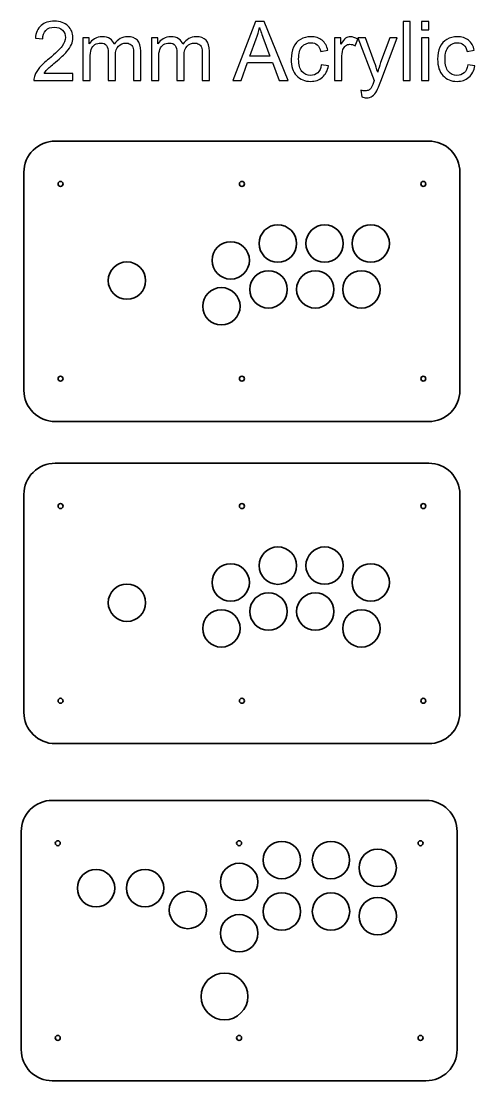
# Model space of a CAD drawing. Header units: millimetres. Extents: x 309 to 2032, y -1033 to 271.
# Drawn here: x 1741 to 2032, y -409 to 271 of the extents above; entities that cross this region are included whole.
import ezdxf

# ---------------------------------------------------------------- set-up
doc = ezdxf.new("R2010")
doc.units = ezdxf.units.MM
doc.header["$MEASUREMENT"] = 0
doc.layers.add('Layer 1', color=7, linetype='Continuous')

msp = doc.modelspace()

# ---------------------------------------------------------------- linework, layer by layer
at = {"layer": 'Layer 1', "color": 250, "lineweight": 35}
for centre, major_axis, ratio in [((1905.7622, 128.3864), (0, 12), 1), ((1935.8005, 128.3989), (0, 12), 1), ((1965.4344, 128.3864), (0, 12), 1), ((1875.4928, 117.5696), (0, 12), 1), ((1808.8022, 104.597), (0, 12.0001), 0.99999167), ((1899.7622, 98.9265), (0, 12), 1), ((1929.8006, 98.9265), (0, 12), 1), ((1959.4344, 98.9265), (0, 12), 1), ((1869.4928, 88.1097), (0, 12), 1), ((1905.7622, -78.3677), (0, 12), 1), ((1935.8005, -78.3552), (0, 12), 1), ((1875.4928, -89.1845), (0, 12), 1), ((1965.4344, -89.1845), (0, 12), 1), ((1808.8022, -102.1571), (0, 12.0001), 0.99999167), ((1899.7622, -107.8276), (0, 12), 1), ((1929.8006, -107.8276), (0, 12), 1), ((1869.4928, -118.6444), (0, 12), 1), ((1959.4344, -118.6444), (0, 12), 1), ((1908.327, -267.3339), (0, 12.0001), 0.99999167), ((1939.8769, -267.3464), (0, 12.0001), 0.99999167), ((1969.877, -272.3465), (0, 12.0001), 0.99999167), ((1880.8771, -281.3839), (0, 12.0001), 0.99999167), ((1789.0021, -285.3964), (0, 12.0001), 0.99999167), ((1820.452, -285.3715), (0, 12.0001), 0.99999167), ((1847.977, -299.4089), (0, 12.0001), 0.99999167), ((1908.327, -300.3464), (0, 12.0001), 0.99999167), ((1939.8895, -300.3715), (0, 12.0001), 0.99999167), ((1969.8895, -303.3714), (0, 12.0001), 0.99999167), ((1880.902, -314.3339), (0, 12.0001), 0.99999167), ((1871.4771, -354.9088), (0, 15), 1)]:
    msp.add_ellipse(centre, major_axis=major_axis, ratio=ratio, dxfattribs=at)
at = {"layer": 'Layer 1', "color": 250}
for points, knots in [([(1774.1812, 237.5008), (1774.1812, 237.5008), (1774.1812, 233.0558), (1774.1812, 233.0558), (1774.1812, 233.0558), (1749.0987, 233.0558), (1749.0987, 233.0558), (1749.0634, 234.1759), (1749.2486, 235.2518), (1749.6455, 236.2925), (1750.2893, 237.9947), (1751.3212, 239.6792), (1752.7411, 241.3284), (1754.161, 242.9777), (1756.1895, 244.8827), (1758.8265, 247.0434), (1762.9276, 250.4213), (1765.7145, 253.0936), (1767.1697, 255.0691), (1768.6338, 257.0447), (1769.3658, 258.9144), (1769.3658, 260.6783), (1769.3658, 262.5216), (1768.7043, 264.0738), (1767.3814, 265.3438), (1766.0585, 266.605), (1764.3299, 267.24), (1762.2044, 267.24), (1759.9554, 267.24), (1758.1563, 266.5697), (1756.8069, 265.2292), (1755.4575, 263.8974), (1754.7784, 262.0453), (1754.7608, 259.6729), (1754.7608, 259.6729), (1749.9983, 260.1491), (1749.9983, 260.1491), (1750.3246, 263.7122), (1751.5593, 266.4286), (1753.6936, 268.2983), (1755.8367, 270.168), (1758.7031, 271.1029), (1762.3102, 271.1029), (1765.9438, 271.1029), (1768.8278, 270.0975), (1770.9445, 268.0778), (1773.0699, 266.0582), (1774.1283, 263.5535), (1774.1283, 260.5725), (1774.1283, 259.0555), (1773.8196, 257.5651), (1773.1934, 256.101), (1772.5761, 254.6282), (1771.5442, 253.0848), (1770.1066, 251.462), (1768.6602, 249.848), (1766.2702, 247.6167), (1762.9364, 244.7945), (1760.1406, 242.4485), (1758.3415, 240.861), (1757.5477, 240.0232), (1756.754, 239.1853), (1756.1013, 238.3475), (1755.581, 237.5008), (1755.581, 237.5008), (1774.1812, 237.5008), (1774.1812, 237.5008)], [0, 0, 0, 0, 0.04545455, 0.04545455, 0.04545455, 0.09090909, 0.09090909, 0.09090909, 0.13636364, 0.13636364, 0.13636364, 0.18181818, 0.18181818, 0.18181818, 0.22727273, 0.22727273, 0.22727273, 0.27272727, 0.27272727, 0.27272727, 0.31818182, 0.31818182, 0.31818182, 0.36363636, 0.36363636, 0.36363636, 0.40909091, 0.40909091, 0.40909091, 0.45454545, 0.45454545, 0.45454545, 0.5, 0.5, 0.5, 0.54545455, 0.54545455, 0.54545455, 0.59090909, 0.59090909, 0.59090909, 0.63636364, 0.63636364, 0.63636364, 0.68181818, 0.68181818, 0.68181818, 0.72727273, 0.72727273, 0.72727273, 0.77272727, 0.77272727, 0.77272727, 0.81818182, 0.81818182, 0.81818182, 0.86363636, 0.86363636, 0.86363636, 0.90909091, 0.90909091, 0.90909091, 0.95454545, 0.95454545, 0.95454545, 1, 1, 1, 1]), ([(1876.8572, 233.0558), (1876.8572, 233.0558), (1891.3917, 270.9442), (1891.3917, 270.9442), (1891.3917, 270.9442), (1896.9038, 270.9442), (1896.9038, 270.9442), (1896.9038, 270.9442), (1912.3291, 233.0558), (1912.3291, 233.0558), (1912.3291, 233.0558), (1906.6229, 233.0558), (1906.6229, 233.0558), (1906.6229, 233.0558), (1902.2396, 244.5387), (1902.2396, 244.5387), (1902.2396, 244.5387), (1886.2852, 244.5387), (1886.2852, 244.5387), (1886.2852, 244.5387), (1882.1754, 233.0558), (1882.1754, 233.0558), (1882.1754, 233.0558), (1876.8572, 233.0558), (1876.8572, 233.0558)], [0, 0, 0, 0, 0.125, 0.125, 0.125, 0.25, 0.25, 0.25, 0.375, 0.375, 0.375, 0.5, 0.5, 0.5, 0.625, 0.625, 0.625, 0.75, 0.75, 0.75, 0.875, 0.875, 0.875, 1, 1, 1, 1]), ([(1887.7581, 248.6133), (1887.7581, 248.6133), (1900.6697, 248.6133), (1900.6697, 248.6133), (1900.6697, 248.6133), (1896.7186, 259.1173), (1896.7186, 259.1173), (1895.528, 262.3099), (1894.6284, 264.9469), (1894.0022, 267.0283), (1893.4819, 264.5589), (1892.7852, 262.1335), (1891.912, 259.7346), (1891.912, 259.7346), (1887.7581, 248.6133), (1887.7581, 248.6133)], [0, 0, 0, 0, 0.2, 0.2, 0.2, 0.4, 0.4, 0.4, 0.6, 0.6, 0.6, 0.8, 0.8, 0.8, 1, 1, 1, 1]), ([(1986.1566, 233.0558), (1986.1566, 233.0558), (1986.1566, 270.9442), (1986.1566, 270.9442), (1986.1566, 270.9442), (1990.8132, 270.9442), (1990.8132, 270.9442), (1990.8132, 270.9442), (1990.8132, 233.0558), (1990.8132, 233.0558), (1990.8132, 233.0558), (1986.1566, 233.0558), (1986.1566, 233.0558)], [0, 0, 0, 0, 0.25, 0.25, 0.25, 0.5, 0.5, 0.5, 0.75, 0.75, 0.75, 1, 1, 1, 1]), ([(1998.0187, 265.6525), (1998.0187, 265.6525), (1998.0187, 270.9442), (1998.0187, 270.9442), (1998.0187, 270.9442), (2002.6754, 270.9442), (2002.6754, 270.9442), (2002.6754, 270.9442), (2002.6754, 265.6525), (2002.6754, 265.6525), (2002.6754, 265.6525), (1998.0187, 265.6525), (1998.0187, 265.6525)], [0, 0, 0, 0, 0.25, 0.25, 0.25, 0.5, 0.5, 0.5, 0.75, 0.75, 0.75, 1, 1, 1, 1]), ([(1780.4871, 233.0558), (1780.4871, 233.0558), (1780.4871, 260.5196), (1780.4871, 260.5196), (1780.4871, 260.5196), (1784.6675, 260.5196), (1784.6675, 260.5196), (1784.6675, 260.5196), (1784.6675, 256.639), (1784.6675, 256.639), (1785.523, 257.9796), (1786.6695, 259.0644), (1788.0983, 259.8757), (1789.527, 260.696), (1791.1498, 261.1017), (1792.9754, 261.1017), (1795.0039, 261.1017), (1796.6708, 260.6783), (1797.9673, 259.8405), (1799.2637, 258.9938), (1800.1809, 257.8208), (1800.7101, 256.3039), (1802.8973, 259.5053), (1805.7284, 261.1017), (1809.2209, 261.1017), (1811.9549, 261.1017), (1814.0627, 260.352), (1815.5268, 258.8439), (1816.9996, 257.3357), (1817.7405, 255.0162), (1817.7405, 251.8853), (1817.7405, 251.8853), (1817.7405, 233.0558), (1817.7405, 233.0558), (1817.7405, 233.0558), (1813.0838, 233.0558), (1813.0838, 233.0558), (1813.0838, 233.0558), (1813.0838, 250.3419), (1813.0838, 250.3419), (1813.0838, 252.194), (1812.925, 253.5346), (1812.6252, 254.3548), (1812.3253, 255.175), (1811.7785, 255.8276), (1810.9759, 256.3303), (1810.1822, 256.833), (1809.2473, 257.08), (1808.1802, 257.08), (1806.2399, 257.08), (1804.6348, 256.4362), (1803.3559, 255.1573), (1802.0771, 253.8697), (1801.4421, 251.8148), (1801.4421, 248.9925), (1801.4421, 248.9925), (1801.4421, 233.0558), (1801.4421, 233.0558), (1801.4421, 233.0558), (1796.7854, 233.0558), (1796.7854, 233.0558), (1796.7854, 233.0558), (1796.7854, 250.8799), (1796.7854, 250.8799), (1796.7854, 252.9437), (1796.4062, 254.4959), (1795.6477, 255.5278), (1794.8893, 256.5596), (1793.6457, 257.08), (1791.9259, 257.08), (1790.6206, 257.08), (1789.4124, 256.736), (1788.3011, 256.0481), (1787.1899, 255.3602), (1786.3873, 254.3548), (1785.8846, 253.023), (1785.3907, 251.7001), (1785.1438, 249.7863), (1785.1438, 247.2904), (1785.1438, 247.2904), (1785.1438, 233.0558), (1785.1438, 233.0558), (1785.1438, 233.0558), (1780.4871, 233.0558), (1780.4871, 233.0558)], [0, 0, 0, 0, 0.03571429, 0.03571429, 0.03571429, 0.07142857, 0.07142857, 0.07142857, 0.10714286, 0.10714286, 0.10714286, 0.14285714, 0.14285714, 0.14285714, 0.17857143, 0.17857143, 0.17857143, 0.21428571, 0.21428571, 0.21428571, 0.25, 0.25, 0.25, 0.28571429, 0.28571429, 0.28571429, 0.32142857, 0.32142857, 0.32142857, 0.35714286, 0.35714286, 0.35714286, 0.39285714, 0.39285714, 0.39285714, 0.42857143, 0.42857143, 0.42857143, 0.46428571, 0.46428571, 0.46428571, 0.5, 0.5, 0.5, 0.53571429, 0.53571429, 0.53571429, 0.57142857, 0.57142857, 0.57142857, 0.60714286, 0.60714286, 0.60714286, 0.64285714, 0.64285714, 0.64285714, 0.67857143, 0.67857143, 0.67857143, 0.71428571, 0.71428571, 0.71428571, 0.75, 0.75, 0.75, 0.78571429, 0.78571429, 0.78571429, 0.82142857, 0.82142857, 0.82142857, 0.85714286, 0.85714286, 0.85714286, 0.89285714, 0.89285714, 0.89285714, 0.92857143, 0.92857143, 0.92857143, 0.96428571, 0.96428571, 0.96428571, 1, 1, 1, 1]), ([(1824.5667, 233.0558), (1824.5667, 233.0558), (1824.5667, 260.5196), (1824.5667, 260.5196), (1824.5667, 260.5196), (1828.7471, 260.5196), (1828.7471, 260.5196), (1828.7471, 260.5196), (1828.7471, 256.639), (1828.7471, 256.639), (1829.6026, 257.9796), (1830.7491, 259.0644), (1832.1779, 259.8757), (1833.6066, 260.696), (1835.2294, 261.1017), (1837.055, 261.1017), (1839.0835, 261.1017), (1840.7504, 260.6783), (1842.0469, 259.8405), (1843.3433, 258.9938), (1844.2605, 257.8208), (1844.7897, 256.3039), (1846.9769, 259.5053), (1849.808, 261.1017), (1853.3005, 261.1017), (1856.0345, 261.1017), (1858.1423, 260.352), (1859.6064, 258.8439), (1861.0792, 257.3357), (1861.8201, 255.0162), (1861.8201, 251.8853), (1861.8201, 251.8853), (1861.8201, 233.0558), (1861.8201, 233.0558), (1861.8201, 233.0558), (1857.1634, 233.0558), (1857.1634, 233.0558), (1857.1634, 233.0558), (1857.1634, 250.3419), (1857.1634, 250.3419), (1857.1634, 252.194), (1857.0046, 253.5346), (1856.7048, 254.3548), (1856.4049, 255.175), (1855.8581, 255.8276), (1855.0555, 256.3303), (1854.2618, 256.833), (1853.3269, 257.08), (1852.2598, 257.08), (1850.3195, 257.08), (1848.7144, 256.4362), (1847.4355, 255.1573), (1846.1567, 253.8697), (1845.5217, 251.8148), (1845.5217, 248.9925), (1845.5217, 248.9925), (1845.5217, 233.0558), (1845.5217, 233.0558), (1845.5217, 233.0558), (1840.865, 233.0558), (1840.865, 233.0558), (1840.865, 233.0558), (1840.865, 250.8799), (1840.865, 250.8799), (1840.865, 252.9437), (1840.4858, 254.4959), (1839.7273, 255.5278), (1838.9689, 256.5596), (1837.7253, 257.08), (1836.0055, 257.08), (1834.7002, 257.08), (1833.492, 256.736), (1832.3807, 256.0481), (1831.2695, 255.3602), (1830.4669, 254.3548), (1829.9642, 253.023), (1829.4703, 251.7001), (1829.2234, 249.7863), (1829.2234, 247.2904), (1829.2234, 247.2904), (1829.2234, 233.0558), (1829.2234, 233.0558), (1829.2234, 233.0558), (1824.5667, 233.0558), (1824.5667, 233.0558)], [0, 0, 0, 0, 0.03571429, 0.03571429, 0.03571429, 0.07142857, 0.07142857, 0.07142857, 0.10714286, 0.10714286, 0.10714286, 0.14285714, 0.14285714, 0.14285714, 0.17857143, 0.17857143, 0.17857143, 0.21428571, 0.21428571, 0.21428571, 0.25, 0.25, 0.25, 0.28571429, 0.28571429, 0.28571429, 0.32142857, 0.32142857, 0.32142857, 0.35714286, 0.35714286, 0.35714286, 0.39285714, 0.39285714, 0.39285714, 0.42857143, 0.42857143, 0.42857143, 0.46428571, 0.46428571, 0.46428571, 0.5, 0.5, 0.5, 0.53571429, 0.53571429, 0.53571429, 0.57142857, 0.57142857, 0.57142857, 0.60714286, 0.60714286, 0.60714286, 0.64285714, 0.64285714, 0.64285714, 0.67857143, 0.67857143, 0.67857143, 0.71428571, 0.71428571, 0.71428571, 0.75, 0.75, 0.75, 0.78571429, 0.78571429, 0.78571429, 0.82142857, 0.82142857, 0.82142857, 0.85714286, 0.85714286, 0.85714286, 0.89285714, 0.89285714, 0.89285714, 0.92857143, 0.92857143, 0.92857143, 0.96428571, 0.96428571, 0.96428571, 1, 1, 1, 1]), ([(1933.6633, 243.11), (1933.6633, 243.11), (1938.2141, 242.475), (1938.2141, 242.475), (1937.7114, 239.3441), (1936.4414, 236.9011), (1934.3865, 235.1284), (1932.3315, 233.3557), (1929.8003, 232.4737), (1926.8106, 232.4737), (1923.0623, 232.4737), (1920.046, 233.6996), (1917.7706, 236.1514), (1915.4864, 238.6032), (1914.3487, 242.1134), (1914.3487, 246.6818), (1914.3487, 249.6452), (1914.8426, 252.2293), (1915.8215, 254.4518), (1916.8005, 256.6655), (1918.291, 258.3323), (1920.3018, 259.4348), (1922.3038, 260.546), (1924.4822, 261.1017), (1926.8458, 261.1017), (1929.818, 261.1017), (1932.261, 260.352), (1934.1483, 258.8439), (1936.0445, 257.3357), (1937.2616, 255.1926), (1937.7908, 252.4233), (1937.7908, 252.4233), (1933.2928, 251.7354), (1933.2928, 251.7354), (1932.8607, 253.5787), (1932.1022, 254.9633), (1930.9998, 255.8982), (1929.9062, 256.8242), (1928.5833, 257.2916), (1927.031, 257.2916), (1924.6851, 257.2916), (1922.7801, 256.4538), (1921.3072, 254.7781), (1919.8432, 253.0936), (1919.1112, 250.4478), (1919.1112, 246.8141), (1919.1112, 243.1276), (1919.8167, 240.4553), (1921.2278, 238.7884), (1922.6478, 237.1216), (1924.491, 236.2837), (1926.7576, 236.2837), (1928.5921, 236.2837), (1930.1178, 236.8393), (1931.3349, 237.9594), (1932.5608, 239.0707), (1933.3369, 240.7905), (1933.6633, 243.11)], [0, 0, 0, 0, 0.05263158, 0.05263158, 0.05263158, 0.10526316, 0.10526316, 0.10526316, 0.15789474, 0.15789474, 0.15789474, 0.21052632, 0.21052632, 0.21052632, 0.26315789, 0.26315789, 0.26315789, 0.31578947, 0.31578947, 0.31578947, 0.36842105, 0.36842105, 0.36842105, 0.42105263, 0.42105263, 0.42105263, 0.47368421, 0.47368421, 0.47368421, 0.52631579, 0.52631579, 0.52631579, 0.57894737, 0.57894737, 0.57894737, 0.63157895, 0.63157895, 0.63157895, 0.68421053, 0.68421053, 0.68421053, 0.73684211, 0.73684211, 0.73684211, 0.78947368, 0.78947368, 0.78947368, 0.84210526, 0.84210526, 0.84210526, 0.89473684, 0.89473684, 0.89473684, 0.94736842, 0.94736842, 0.94736842, 1, 1, 1, 1]), ([(1942.1299, 233.0558), (1942.1299, 233.0558), (1942.1299, 260.5196), (1942.1299, 260.5196), (1942.1299, 260.5196), (1946.3103, 260.5196), (1946.3103, 260.5196), (1946.3103, 260.5196), (1946.3103, 256.3127), (1946.3103, 256.3127), (1947.3775, 258.2618), (1948.3652, 259.5494), (1949.2736, 260.1668), (1950.182, 260.793), (1951.1786, 261.1017), (1952.2634, 261.1017), (1953.8333, 261.1017), (1955.4296, 260.6078), (1957.0524, 259.6288), (1957.0524, 259.6288), (1955.3943, 255.3337), (1955.3943, 255.3337), (1954.2654, 255.9687), (1953.1366, 256.2862), (1952.0077, 256.2862), (1950.9934, 256.2862), (1950.085, 255.9776), (1949.2825, 255.369), (1948.4799, 254.7605), (1947.9066, 253.9138), (1947.5627, 252.829), (1947.0423, 251.1798), (1946.7866, 249.3718), (1946.7866, 247.405), (1946.7866, 247.405), (1946.7866, 233.0558), (1946.7866, 233.0558), (1946.7866, 233.0558), (1942.1299, 233.0558), (1942.1299, 233.0558)], [0, 0, 0, 0, 0.07692308, 0.07692308, 0.07692308, 0.15384615, 0.15384615, 0.15384615, 0.23076923, 0.23076923, 0.23076923, 0.30769231, 0.30769231, 0.30769231, 0.38461538, 0.38461538, 0.38461538, 0.46153846, 0.46153846, 0.46153846, 0.53846154, 0.53846154, 0.53846154, 0.61538462, 0.61538462, 0.61538462, 0.69230769, 0.69230769, 0.69230769, 0.76923077, 0.76923077, 0.76923077, 0.84615385, 0.84615385, 0.84615385, 0.92307692, 0.92307692, 0.92307692, 1, 1, 1, 1]), ([(1959.5924, 222.4989), (1959.5924, 222.4989), (1959.0633, 226.8028), (1959.0633, 226.8028), (1960.0863, 226.5294), (1960.9683, 226.3883), (1961.7267, 226.3883), (1962.7674, 226.3883), (1963.5965, 226.5647), (1964.2138, 226.9086), (1964.84, 227.2526), (1965.3515, 227.7377), (1965.7484, 228.355), (1966.0395, 228.8225), (1966.5157, 229.9778), (1967.1683, 231.8299), (1967.2565, 232.0857), (1967.3888, 232.4649), (1967.5829, 232.9676), (1967.5829, 232.9676), (1957.1583, 260.5196), (1957.1583, 260.5196), (1957.1583, 260.5196), (1962.1324, 260.5196), (1962.1324, 260.5196), (1962.1324, 260.5196), (1967.8651, 244.6622), (1967.8651, 244.6622), (1968.6147, 242.6602), (1969.2762, 240.5435), (1969.8671, 238.321), (1970.4051, 240.4112), (1971.0401, 242.475), (1971.7809, 244.5034), (1971.7809, 244.5034), (1977.637, 260.5196), (1977.637, 260.5196), (1977.637, 260.5196), (1982.2849, 260.5196), (1982.2849, 260.5196), (1982.2849, 260.5196), (1971.9044, 232.5795), (1971.9044, 232.5795), (1970.7843, 229.5721), (1969.9112, 227.5084), (1969.285, 226.3707), (1968.456, 224.8449), (1967.5035, 223.7248), (1966.4363, 223.0104), (1965.3604, 222.2961), (1964.0815, 221.9433), (1962.5999, 221.9433), (1961.7003, 221.9433), (1960.6949, 222.1285), (1959.5924, 222.4989)], [0, 0, 0, 0, 0.05555556, 0.05555556, 0.05555556, 0.11111111, 0.11111111, 0.11111111, 0.16666667, 0.16666667, 0.16666667, 0.22222222, 0.22222222, 0.22222222, 0.27777778, 0.27777778, 0.27777778, 0.33333333, 0.33333333, 0.33333333, 0.38888889, 0.38888889, 0.38888889, 0.44444444, 0.44444444, 0.44444444, 0.5, 0.5, 0.5, 0.55555556, 0.55555556, 0.55555556, 0.61111111, 0.61111111, 0.61111111, 0.66666667, 0.66666667, 0.66666667, 0.72222222, 0.72222222, 0.72222222, 0.77777778, 0.77777778, 0.77777778, 0.83333333, 0.83333333, 0.83333333, 0.88888889, 0.88888889, 0.88888889, 0.94444444, 0.94444444, 0.94444444, 1, 1, 1, 1]), ([(1998.0187, 233.0558), (1998.0187, 233.0558), (1998.0187, 260.5196), (1998.0187, 260.5196), (1998.0187, 260.5196), (2002.6754, 260.5196), (2002.6754, 260.5196), (2002.6754, 260.5196), (2002.6754, 233.0558), (2002.6754, 233.0558), (2002.6754, 233.0558), (1998.0187, 233.0558), (1998.0187, 233.0558)], [0, 0, 0, 0, 0.25, 0.25, 0.25, 0.5, 0.5, 0.5, 0.75, 0.75, 0.75, 1, 1, 1, 1]), ([(2027.7138, 243.11), (2027.7138, 243.11), (2032.2646, 242.475), (2032.2646, 242.475), (2031.7619, 239.3441), (2030.4919, 236.9011), (2028.437, 235.1284), (2026.382, 233.3557), (2023.8508, 232.4737), (2020.8611, 232.4737), (2017.1128, 232.4737), (2014.0965, 233.6996), (2011.8211, 236.1514), (2009.5369, 238.6032), (2008.3992, 242.1134), (2008.3992, 246.6818), (2008.3992, 249.6452), (2008.8931, 252.2293), (2009.872, 254.4518), (2010.851, 256.6655), (2012.3415, 258.3323), (2014.3523, 259.4348), (2016.3543, 260.546), (2018.5327, 261.1017), (2020.8963, 261.1017), (2023.8685, 261.1017), (2026.3115, 260.352), (2028.1988, 258.8439), (2030.095, 257.3357), (2031.3121, 255.1926), (2031.8413, 252.4233), (2031.8413, 252.4233), (2027.3433, 251.7354), (2027.3433, 251.7354), (2026.9112, 253.5787), (2026.1527, 254.9633), (2025.0503, 255.8982), (2023.9567, 256.8242), (2022.6338, 257.2916), (2021.0815, 257.2916), (2018.7356, 257.2916), (2016.8306, 256.4538), (2015.3577, 254.7781), (2013.8937, 253.0936), (2013.1617, 250.4478), (2013.1617, 246.8141), (2013.1617, 243.1276), (2013.8672, 240.4553), (2015.2783, 238.7884), (2016.6983, 237.1216), (2018.5415, 236.2837), (2020.8081, 236.2837), (2022.6426, 236.2837), (2024.1683, 236.8393), (2025.3854, 237.9594), (2026.6113, 239.0707), (2027.3874, 240.7905), (2027.7138, 243.11)], [0, 0, 0, 0, 0.05263158, 0.05263158, 0.05263158, 0.10526316, 0.10526316, 0.10526316, 0.15789474, 0.15789474, 0.15789474, 0.21052632, 0.21052632, 0.21052632, 0.26315789, 0.26315789, 0.26315789, 0.31578947, 0.31578947, 0.31578947, 0.36842105, 0.36842105, 0.36842105, 0.42105263, 0.42105263, 0.42105263, 0.47368421, 0.47368421, 0.47368421, 0.52631579, 0.52631579, 0.52631579, 0.57894737, 0.57894737, 0.57894737, 0.63157895, 0.63157895, 0.63157895, 0.68421053, 0.68421053, 0.68421053, 0.73684211, 0.73684211, 0.73684211, 0.78947368, 0.78947368, 0.78947368, 0.84210526, 0.84210526, 0.84210526, 0.89473684, 0.89473684, 0.89473684, 0.94736842, 0.94736842, 0.94736842, 1, 1, 1, 1])]:
    msp.add_open_spline(points, degree=3, knots=knots, dxfattribs=at)
at = {"layer": 'Layer 1', "lineweight": 35}
for points, knots in [([(2022.679, 174.146), (2022.6756, 179.4537), (2020.564, 184.5426), (2016.8085, 188.2933), (2013.053, 192.0441), (2007.9867, 194.1493), (2002.679, 194.146), (2002.679, 194.146), (1762.679, 194.146), (1762.679, 194.146), (1757.3713, 194.1426), (1752.2824, 192.0309), (1748.5316, 188.2755), (1744.7809, 184.52), (1742.6756, 179.4537), (1742.679, 174.146), (1742.679, 174.146), (1742.679, 34.146), (1742.679, 34.146), (1742.6823, 28.8383), (1744.794, 23.7493), (1748.5495, 19.9986), (1752.305, 16.2479), (1757.3713, 14.1426), (1762.679, 14.146), (1762.679, 14.146), (2002.679, 14.146), (2002.679, 14.146), (2007.9867, 14.1493), (2013.0756, 16.261), (2016.8264, 20.0165), (2020.5771, 23.7719), (2022.6823, 28.8383), (2022.679, 34.146), (2022.679, 34.146), (2022.679, 174.146), (2022.679, 174.146)], [0, 0, 0, 0, 0.08333333, 0.08333333, 0.08333333, 0.16666667, 0.16666667, 0.16666667, 0.25, 0.25, 0.25, 0.33333333, 0.33333333, 0.33333333, 0.41666667, 0.41666667, 0.41666667, 0.5, 0.5, 0.5, 0.58333333, 0.58333333, 0.58333333, 0.66666667, 0.66666667, 0.66666667, 0.75, 0.75, 0.75, 0.83333333, 0.83333333, 0.83333333, 0.91666667, 0.91666667, 0.91666667, 1, 1, 1, 1]), ([(1767.779, 166.646), (1767.779, 167.5297), (1767.0627, 168.246), (1766.179, 168.246), (1765.2953, 168.246), (1764.579, 167.5297), (1764.579, 166.646), (1764.579, 165.7623), (1765.2953, 165.046), (1766.179, 165.046), (1767.0627, 165.046), (1767.779, 165.7623), (1767.779, 166.646)], [0, 0, 0, 0, 0.25, 0.25, 0.25, 0.5, 0.5, 0.5, 0.75, 0.75, 0.75, 1, 1, 1, 1]), ([(1884.279, 166.646), (1884.279, 167.5297), (1883.5627, 168.246), (1882.679, 168.246), (1881.7953, 168.246), (1881.079, 167.5297), (1881.079, 166.646), (1881.079, 165.7623), (1881.7953, 165.046), (1882.679, 165.046), (1883.5627, 165.046), (1884.279, 165.7623), (1884.279, 166.646)], [0, 0, 0, 0, 0.25, 0.25, 0.25, 0.5, 0.5, 0.5, 0.75, 0.75, 0.75, 1, 1, 1, 1]), ([(2000.779, 166.646), (2000.779, 167.5297), (2000.0627, 168.246), (1999.179, 168.246), (1998.2953, 168.246), (1997.579, 167.5297), (1997.579, 166.646), (1997.579, 165.7623), (1998.2953, 165.046), (1999.179, 165.046), (2000.0627, 165.046), (2000.779, 165.7623), (2000.779, 166.646)], [0, 0, 0, 0, 0.25, 0.25, 0.25, 0.5, 0.5, 0.5, 0.75, 0.75, 0.75, 1, 1, 1, 1]), ([(1767.779, 41.646), (1767.779, 42.5297), (1767.0627, 43.246), (1766.179, 43.246), (1765.2953, 43.246), (1764.579, 42.5297), (1764.579, 41.646), (1764.579, 40.7623), (1765.2953, 40.046), (1766.179, 40.046), (1767.0627, 40.046), (1767.779, 40.7623), (1767.779, 41.646)], [0, 0, 0, 0, 0.25, 0.25, 0.25, 0.5, 0.5, 0.5, 0.75, 0.75, 0.75, 1, 1, 1, 1]), ([(1884.279, 41.6459), (1884.279, 42.5296), (1883.5627, 43.2459), (1882.679, 43.2459), (1881.7953, 43.2459), (1881.079, 42.5296), (1881.079, 41.6459), (1881.079, 40.7622), (1881.7953, 40.0459), (1882.679, 40.0459), (1883.5627, 40.0459), (1884.279, 40.7622), (1884.279, 41.6459)], [0, 0, 0, 0, 0.25, 0.25, 0.25, 0.5, 0.5, 0.5, 0.75, 0.75, 0.75, 1, 1, 1, 1]), ([(2000.779, 41.646), (2000.779, 42.5297), (2000.0627, 43.246), (1999.179, 43.246), (1998.2953, 43.246), (1997.579, 42.5297), (1997.579, 41.646), (1997.579, 40.7623), (1998.2953, 40.046), (1999.179, 40.046), (2000.0627, 40.046), (2000.779, 40.7623), (2000.779, 41.646)], [0, 0, 0, 0, 0.25, 0.25, 0.25, 0.5, 0.5, 0.5, 0.75, 0.75, 0.75, 1, 1, 1, 1]), ([(2022.679, -32.6081), (2022.6756, -27.3004), (2020.564, -22.2115), (2016.8085, -18.4608), (2013.053, -14.71), (2007.9867, -12.6048), (2002.679, -12.6081), (2002.679, -12.6081), (1762.679, -12.6081), (1762.679, -12.6081), (1757.3713, -12.6115), (1752.2824, -14.7232), (1748.5316, -18.4786), (1744.7809, -22.2341), (1742.6756, -27.3004), (1742.679, -32.6081), (1742.679, -32.6081), (1742.679, -172.6081), (1742.679, -172.6081), (1742.6823, -177.9158), (1744.794, -183.0048), (1748.5495, -186.7555), (1752.305, -190.5062), (1757.3713, -192.6115), (1762.679, -192.6081), (1762.679, -192.6081), (2002.679, -192.6081), (2002.679, -192.6081), (2007.9867, -192.6048), (2013.0756, -190.4931), (2016.8264, -186.7376), (2020.5771, -182.9822), (2022.6823, -177.9158), (2022.679, -172.6081), (2022.679, -172.6081), (2022.679, -32.6081), (2022.679, -32.6081)], [0, 0, 0, 0, 0.08333333, 0.08333333, 0.08333333, 0.16666667, 0.16666667, 0.16666667, 0.25, 0.25, 0.25, 0.33333333, 0.33333333, 0.33333333, 0.41666667, 0.41666667, 0.41666667, 0.5, 0.5, 0.5, 0.58333333, 0.58333333, 0.58333333, 0.66666667, 0.66666667, 0.66666667, 0.75, 0.75, 0.75, 0.83333333, 0.83333333, 0.83333333, 0.91666667, 0.91666667, 0.91666667, 1, 1, 1, 1]), ([(1767.779, -40.1081), (1767.779, -39.2244), (1767.0627, -38.5081), (1766.179, -38.5081), (1765.2953, -38.5081), (1764.579, -39.2244), (1764.579, -40.1081), (1764.579, -40.9918), (1765.2953, -41.7081), (1766.179, -41.7081), (1767.0627, -41.7081), (1767.779, -40.9918), (1767.779, -40.1081)], [0, 0, 0, 0, 0.25, 0.25, 0.25, 0.5, 0.5, 0.5, 0.75, 0.75, 0.75, 1, 1, 1, 1]), ([(1884.279, -40.1081), (1884.279, -39.2244), (1883.5627, -38.5081), (1882.679, -38.5081), (1881.7953, -38.5081), (1881.079, -39.2244), (1881.079, -40.1081), (1881.079, -40.9918), (1881.7953, -41.7081), (1882.679, -41.7081), (1883.5627, -41.7081), (1884.279, -40.9918), (1884.279, -40.1081)], [0, 0, 0, 0, 0.25, 0.25, 0.25, 0.5, 0.5, 0.5, 0.75, 0.75, 0.75, 1, 1, 1, 1]), ([(2000.779, -40.1081), (2000.779, -39.2244), (2000.0627, -38.5081), (1999.179, -38.5081), (1998.2953, -38.5081), (1997.579, -39.2244), (1997.579, -40.1081), (1997.579, -40.9918), (1998.2953, -41.7081), (1999.179, -41.7081), (2000.0627, -41.7081), (2000.779, -40.9918), (2000.779, -40.1081)], [0, 0, 0, 0, 0.25, 0.25, 0.25, 0.5, 0.5, 0.5, 0.75, 0.75, 0.75, 1, 1, 1, 1]), ([(1767.779, -165.1081), (1767.779, -164.2244), (1767.0627, -163.5081), (1766.179, -163.5081), (1765.2953, -163.5081), (1764.579, -164.2244), (1764.579, -165.1081), (1764.579, -165.9918), (1765.2953, -166.7081), (1766.179, -166.7081), (1767.0627, -166.7081), (1767.779, -165.9918), (1767.779, -165.1081)], [0, 0, 0, 0, 0.25, 0.25, 0.25, 0.5, 0.5, 0.5, 0.75, 0.75, 0.75, 1, 1, 1, 1]), ([(1884.279, -165.1082), (1884.279, -164.2245), (1883.5627, -163.5082), (1882.679, -163.5082), (1881.7953, -163.5082), (1881.079, -164.2245), (1881.079, -165.1082), (1881.079, -165.9919), (1881.7953, -166.7082), (1882.679, -166.7082), (1883.5627, -166.7082), (1884.279, -165.9919), (1884.279, -165.1082)], [0, 0, 0, 0, 0.25, 0.25, 0.25, 0.5, 0.5, 0.5, 0.75, 0.75, 0.75, 1, 1, 1, 1]), ([(2000.779, -165.1081), (2000.779, -164.2244), (2000.0627, -163.5081), (1999.179, -163.5081), (1998.2953, -163.5081), (1997.579, -164.2244), (1997.579, -165.1081), (1997.579, -165.9918), (1998.2953, -166.7081), (1999.179, -166.7081), (2000.0627, -166.7081), (2000.779, -165.9918), (2000.779, -165.1081)], [0, 0, 0, 0, 0.25, 0.25, 0.25, 0.5, 0.5, 0.5, 0.75, 0.75, 0.75, 1, 1, 1, 1]), ([(2020.902, -249.0365), (2020.8986, -243.7288), (2018.787, -238.6399), (2015.0315, -234.8892), (2011.276, -231.1384), (2006.2097, -229.0332), (2000.902, -229.0365), (2000.902, -229.0365), (1760.902, -229.0365), (1760.902, -229.0365), (1755.5943, -229.0399), (1750.5054, -231.1516), (1746.7546, -234.907), (1743.0039, -238.6625), (1740.8986, -243.7288), (1740.902, -249.0365), (1740.902, -249.0365), (1740.902, -389.0365), (1740.902, -389.0365), (1740.9053, -394.3442), (1743.017, -399.4332), (1746.7725, -403.1839), (1750.528, -406.9346), (1755.5943, -409.0399), (1760.902, -409.0365), (1760.902, -409.0365), (2000.902, -409.0365), (2000.902, -409.0365), (2006.2097, -409.0332), (2011.2986, -406.9215), (2015.0494, -403.166), (2018.8001, -399.4106), (2020.9053, -394.3442), (2020.902, -389.0365), (2020.902, -389.0365), (2020.902, -249.0365), (2020.902, -249.0365)], [0, 0, 0, 0, 0.08333333, 0.08333333, 0.08333333, 0.16666667, 0.16666667, 0.16666667, 0.25, 0.25, 0.25, 0.33333333, 0.33333333, 0.33333333, 0.41666667, 0.41666667, 0.41666667, 0.5, 0.5, 0.5, 0.58333333, 0.58333333, 0.58333333, 0.66666667, 0.66666667, 0.66666667, 0.75, 0.75, 0.75, 0.83333333, 0.83333333, 0.83333333, 0.91666667, 0.91666667, 0.91666667, 1, 1, 1, 1]), ([(1766.002, -256.5365), (1766.002, -255.6528), (1765.2857, -254.9365), (1764.402, -254.9365), (1763.5183, -254.9365), (1762.802, -255.6528), (1762.802, -256.5365), (1762.802, -257.4202), (1763.5183, -258.1365), (1764.402, -258.1365), (1765.2857, -258.1365), (1766.002, -257.4202), (1766.002, -256.5365)], [0, 0, 0, 0, 0.25, 0.25, 0.25, 0.5, 0.5, 0.5, 0.75, 0.75, 0.75, 1, 1, 1, 1]), ([(1882.502, -256.5365), (1882.502, -255.6528), (1881.7857, -254.9365), (1880.902, -254.9365), (1880.0183, -254.9365), (1879.302, -255.6528), (1879.302, -256.5365), (1879.302, -257.4202), (1880.0183, -258.1365), (1880.902, -258.1365), (1881.7857, -258.1365), (1882.502, -257.4202), (1882.502, -256.5365)], [0, 0, 0, 0, 0.25, 0.25, 0.25, 0.5, 0.5, 0.5, 0.75, 0.75, 0.75, 1, 1, 1, 1]), ([(1999.002, -256.5365), (1999.002, -255.6528), (1998.2857, -254.9365), (1997.402, -254.9365), (1996.5183, -254.9365), (1995.802, -255.6528), (1995.802, -256.5365), (1995.802, -257.4202), (1996.5183, -258.1365), (1997.402, -258.1365), (1998.2857, -258.1365), (1999.002, -257.4202), (1999.002, -256.5365)], [0, 0, 0, 0, 0.25, 0.25, 0.25, 0.5, 0.5, 0.5, 0.75, 0.75, 0.75, 1, 1, 1, 1]), ([(1766.002, -381.5365), (1766.002, -380.6528), (1765.2857, -379.9365), (1764.402, -379.9365), (1763.5183, -379.9365), (1762.802, -380.6528), (1762.802, -381.5365), (1762.802, -382.4202), (1763.5183, -383.1365), (1764.402, -383.1365), (1765.2857, -383.1365), (1766.002, -382.4202), (1766.002, -381.5365)], [0, 0, 0, 0, 0.25, 0.25, 0.25, 0.5, 0.5, 0.5, 0.75, 0.75, 0.75, 1, 1, 1, 1]), ([(1882.502, -381.5366), (1882.502, -380.6529), (1881.7857, -379.9366), (1880.902, -379.9366), (1880.0183, -379.9366), (1879.302, -380.6529), (1879.302, -381.5366), (1879.302, -382.4203), (1880.0183, -383.1366), (1880.902, -383.1366), (1881.7857, -383.1366), (1882.502, -382.4203), (1882.502, -381.5366)], [0, 0, 0, 0, 0.25, 0.25, 0.25, 0.5, 0.5, 0.5, 0.75, 0.75, 0.75, 1, 1, 1, 1]), ([(1999.002, -381.5365), (1999.002, -380.6528), (1998.2857, -379.9365), (1997.402, -379.9365), (1996.5183, -379.9365), (1995.802, -380.6528), (1995.802, -381.5365), (1995.802, -382.4202), (1996.5183, -383.1365), (1997.402, -383.1365), (1998.2857, -383.1365), (1999.002, -382.4202), (1999.002, -381.5365)], [0, 0, 0, 0, 0.25, 0.25, 0.25, 0.5, 0.5, 0.5, 0.75, 0.75, 0.75, 1, 1, 1, 1])]:
    msp.add_open_spline(points, degree=3, knots=knots, dxfattribs=at)

doc.saveas('drawing.dxf')
